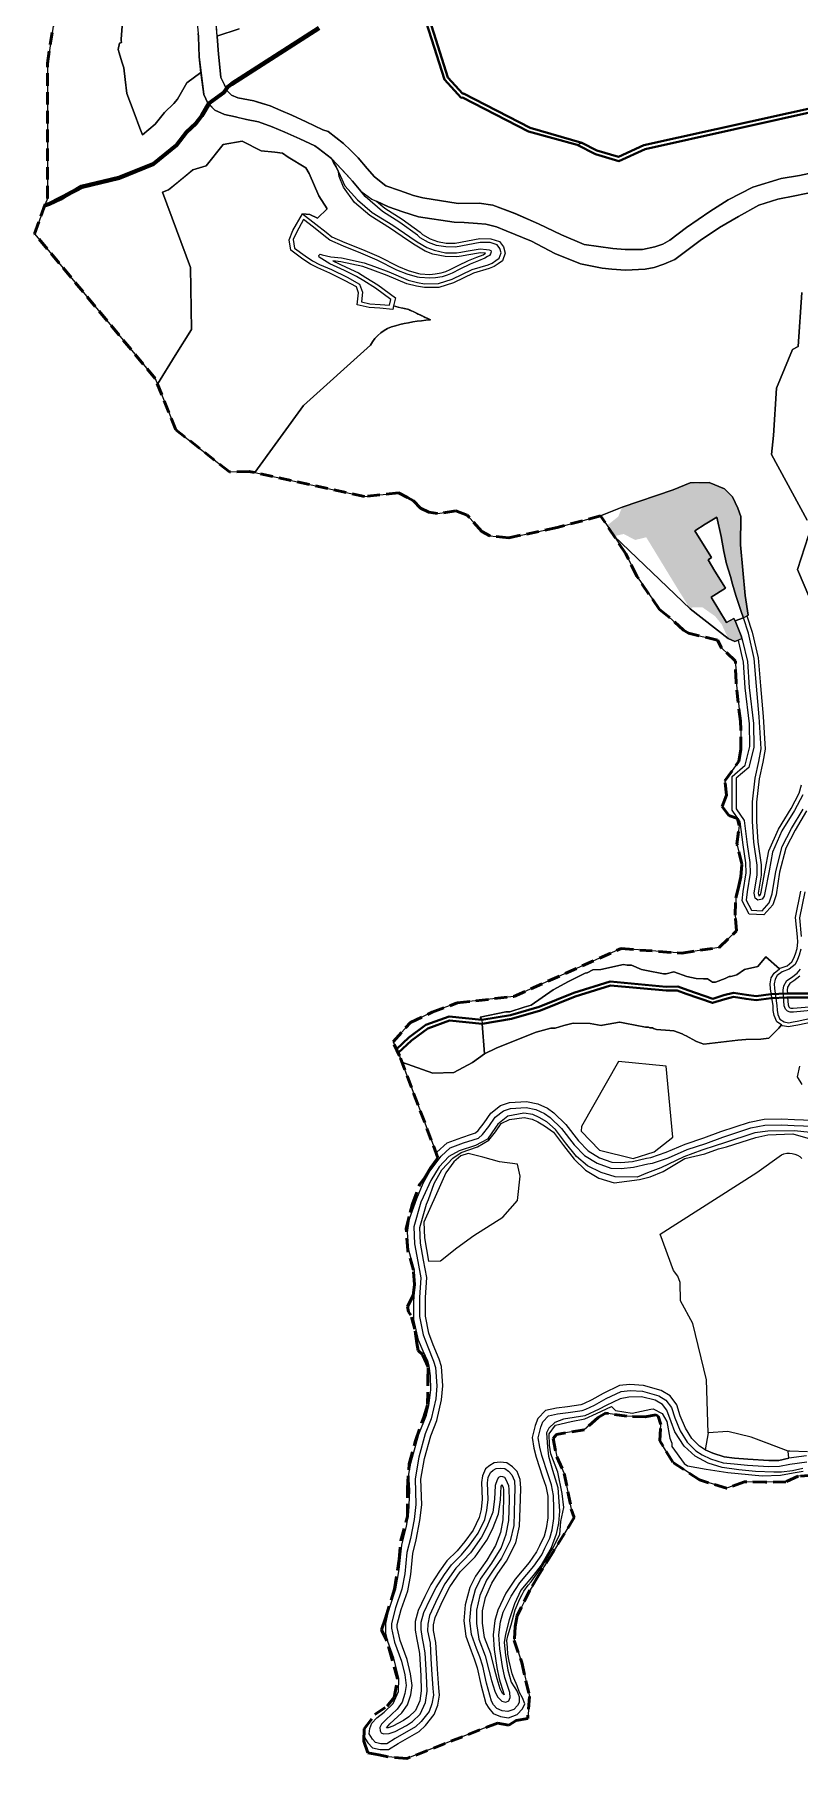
# Model space of a CAD drawing. Header units: metres. Extents: x 254550 to 279186, y 560399 to 562374.
# Drawn here: x 254904 to 255292, y 560399 to 561274 of the extents above; entities that cross this region are included whole.
import ezdxf

# ---------------------------------------------------------------- set-up
doc = ezdxf.new("R2010")
doc.units = ezdxf.units.M
doc.linetypes.add('DASHED2', pattern=[9.525, 6.35, -3.175])
for name, color, linetype, lineweight in [('E-1', 106, 'Continuous', 25), ('Institutional- 2', 150, 'Continuous', 25), ('parking', 254, 'Continuous', 25), ('Road', 253, 'Continuous', 25), ('Service-1', 183, 'Continuous', 25), ('Special zone precinct', 31, 'Continuous', 25), ('Stream', 5, 'Continuous', 40), ('Surveyed_Boundary', 7, 'DASHED2', 50), ('UV-2', 23, 'Continuous', 25)]:
    doc.layers.add(name, color=color, linetype=linetype, lineweight=lineweight)
doc.layers.add('Institutional-1 hatch', color=150, linetype='Continuous')
doc.layers.add('Recreational', color=3, linetype='Continuous')

msp = doc.modelspace()

# ---------------------------------------------------------------- hatches: boundary and pattern name
at = {"layer": 'Institutional-1 hatch'}
h = msp.add_hatch(color=256, dxfattribs=at)
h.dxf.hatch_style = 1
edge = h.paths.add_edge_path()
edge.add_line((255195.62, 561023.37), (255198.27, 561019.34))
edge.add_line((255198.27, 561019.34), (255203.15, 561020.44))
edge.add_line((255203.15, 561020.44), (255209, 561017.42))
edge.add_line((255209, 561017.42), (255214.61, 561018.78))
edge.add_line((255214.61, 561018.78), (255230.03, 560993.48))
edge.add_line((255230.03, 560993.48), (255236.82, 560982.5))
edge.add_line((255236.82, 560982.5), (255238.24, 560983.25))
edge.add_line((255238.24, 560983.25), (255243.12, 560983.25))
edge.add_line((255243.12, 560983.25), (255249.5, 560978.77))
edge.add_line((255249.5, 560978.77), (255252.88, 560974.64))
edge.add_line((255252.88, 560974.64), (255256.22, 560967.41))
edge.add_line((255256.22, 560967.41), (255259.62, 560965.91))
edge.add_line((255259.62, 560965.91), (255263.15, 560967.4))
edge.add_line((255263.15, 560967.4), (255262.71, 560968.83))
edge.add_line((255262.71, 560968.83), (255259.77, 560976.45))
edge.add_line((255259.77, 560976.45), (255259.03, 560977.5))
edge.add_line((255259.03, 560977.5), (255255.42, 560975.5))
edge.add_line((255255.42, 560975.5), (255251.49, 560981.96))
edge.add_line((255251.49, 560981.96), (255247.51, 560988.39))
edge.add_line((255247.51, 560988.39), (255254.79, 560993))
edge.add_line((255254.79, 560993), (255249.47, 561001.66))
edge.add_line((255249.47, 561001.66), (255246, 561007.27))
edge.add_line((255246, 561007.27), (255247.81, 561008.52))
edge.add_line((255247.81, 561008.52), (255243.99, 561014.52))
edge.add_line((255243.99, 561014.52), (255239.27, 561022.09))
edge.add_line((255239.27, 561022.09), (255244.56, 561025.45))
edge.add_line((255244.56, 561025.45), (255250.49, 561029.02))
edge.add_line((255250.49, 561029.02), (255252.63, 561019.1))
edge.add_line((255252.63, 561019.1), (255254.01, 561011.64))
edge.add_line((255254.01, 561011.64), (255255.34, 561005.34))
edge.add_line((255255.34, 561005.34), (255257.37, 560998.94))
edge.add_line((255257.37, 560998.94), (255258.4, 560995.01))
edge.add_line((255258.4, 560995.01), (255260.1, 560989.18))
edge.add_line((255260.1, 560989.18), (255261.6, 560984.72))
edge.add_line((255261.6, 560984.72), (255263.16, 560980.15))
edge.add_line((255263.16, 560980.15), (255263.9, 560977.9))
edge.add_line((255263.9, 560977.9), (255266.27, 560979.21))
edge.add_line((255266.27, 560979.21), (255264.87, 560989.32))
edge.add_line((255264.87, 560989.32), (255262.43, 561014.99))
edge.add_line((255262.43, 561014.99), (255262.6, 561029.37))
edge.add_line((255262.6, 561029.37), (255261.04, 561033.49))
edge.add_line((255261.04, 561033.49), (255258.45, 561039.32))
edge.add_line((255258.45, 561039.32), (255254.35, 561043.42))
edge.add_line((255254.35, 561043.42), (255246.5, 561046.61))
edge.add_line((255246.5, 561046.61), (255240, 561045.93))
edge.add_line((255240, 561045.93), (255236.84, 561046.35))
edge.add_line((255236.84, 561046.35), (255228.33, 561042.85))
edge.add_line((255228.33, 561042.85), (255202.38, 561034.12))
edge.add_line((255202.38, 561034.12), (255200.39, 561029.27))
edge.add_line((255200.39, 561029.27), (255194.71, 561024.75))
edge.add_line((255194.71, 561024.75), (255195.34, 561023.79))
h = msp.add_hatch(color=256, dxfattribs=at)
h.dxf.hatch_style = 1
edge = h.paths.add_edge_path()
edge.add_line((255195.62, 561023.37), (255198.27, 561019.34))
edge.add_line((255198.27, 561019.34), (255203.15, 561020.44))
edge.add_line((255203.15, 561020.44), (255209, 561017.42))
edge.add_line((255209, 561017.42), (255214.61, 561018.78))
edge.add_line((255214.61, 561018.78), (255230.03, 560993.48))
edge.add_line((255230.03, 560993.48), (255236.82, 560982.5))
edge.add_line((255236.82, 560982.5), (255238.24, 560983.25))
edge.add_line((255238.24, 560983.25), (255243.12, 560983.25))
edge.add_line((255243.12, 560983.25), (255249.5, 560978.77))
edge.add_line((255249.5, 560978.77), (255252.88, 560974.64))
edge.add_line((255252.88, 560974.64), (255256.22, 560967.41))
edge.add_line((255256.22, 560967.41), (255259.62, 560965.91))
edge.add_line((255259.62, 560965.91), (255263.15, 560967.4))
edge.add_line((255263.15, 560967.4), (255262.71, 560968.83))
edge.add_line((255262.71, 560968.83), (255259.77, 560976.45))
edge.add_line((255259.77, 560976.45), (255259.03, 560977.5))
edge.add_line((255259.03, 560977.5), (255255.42, 560975.5))
edge.add_line((255255.42, 560975.5), (255251.49, 560981.96))
edge.add_line((255251.49, 560981.96), (255247.51, 560988.39))
edge.add_line((255247.51, 560988.39), (255254.79, 560993))
edge.add_line((255254.79, 560993), (255249.47, 561001.66))
edge.add_line((255249.47, 561001.66), (255246, 561007.27))
edge.add_line((255246, 561007.27), (255247.81, 561008.52))
edge.add_line((255247.81, 561008.52), (255243.99, 561014.52))
edge.add_line((255243.99, 561014.52), (255239.27, 561022.09))
edge.add_line((255239.27, 561022.09), (255244.56, 561025.45))
edge.add_line((255244.56, 561025.45), (255250.49, 561029.02))
edge.add_line((255250.49, 561029.02), (255252.63, 561019.1))
edge.add_line((255252.63, 561019.1), (255254.01, 561011.64))
edge.add_line((255254.01, 561011.64), (255255.34, 561005.34))
edge.add_line((255255.34, 561005.34), (255257.37, 560998.94))
edge.add_line((255257.37, 560998.94), (255258.4, 560995.01))
edge.add_line((255258.4, 560995.01), (255260.1, 560989.18))
edge.add_line((255260.1, 560989.18), (255261.6, 560984.72))
edge.add_line((255261.6, 560984.72), (255263.16, 560980.15))
edge.add_line((255263.16, 560980.15), (255263.9, 560977.9))
edge.add_line((255263.9, 560977.9), (255266.27, 560979.21))
edge.add_line((255266.27, 560979.21), (255264.87, 560989.32))
edge.add_line((255264.87, 560989.32), (255262.43, 561014.99))
edge.add_line((255262.43, 561014.99), (255262.6, 561029.37))
edge.add_line((255262.6, 561029.37), (255261.04, 561033.49))
edge.add_line((255261.04, 561033.49), (255258.45, 561039.32))
edge.add_line((255258.45, 561039.32), (255254.35, 561043.42))
edge.add_line((255254.35, 561043.42), (255246.5, 561046.61))
edge.add_line((255246.5, 561046.61), (255240, 561045.93))
edge.add_line((255240, 561045.93), (255236.84, 561046.35))
edge.add_line((255236.84, 561046.35), (255228.33, 561042.85))
edge.add_line((255228.33, 561042.85), (255202.38, 561034.12))
edge.add_line((255202.38, 561034.12), (255200.39, 561029.27))
edge.add_line((255200.39, 561029.27), (255194.71, 561024.75))
edge.add_line((255194.71, 561024.75), (255195.34, 561023.79))

# ---------------------------------------------------------------- linework, layer by layer
at = {"layer": 'E-1', "elevation": 1470}
for points in [[(254916.18, 561296.12), (254910.58, 561259.25), (254910.58, 561204.21), (254910.58, 561190.72), (254909.52, 561187.83), (254911.35, 561188.4), (254916.89, 561191.14), (254918.58, 561192.06), (254922.62, 561194.22), (254925.25, 561195.66), (254927.83, 561197.03), (254946.94, 561201.64), (254964.08, 561208.57), (254975.75, 561218.14), (254980.89, 561224.63), (254985.59, 561229.14), (254988.59, 561232.95), (254992.16, 561239.02), (254992.04, 561239.14), (254990, 561243.44), (254988.58, 561254.61), (254981.4, 561249.3), (254976.59, 561241.15), (254974.82, 561238.9)], [(254988.58, 561254.62), (254988.58, 561254.61), (254981.4, 561249.3), (254976.59, 561241.15), (254974.82, 561238.9), (254970.13, 561234.4), (254965.35, 561228.36), (254958.82, 561223.01), (254957.53, 561226.36), (254954.74, 561234.14), (254950.92, 561244.03), (254950.07, 561251.1), (254949.39, 561257.03), (254948.33, 561260.1), (254947.05, 561264.64), (254946.61, 561266.33), (254947.18, 561269.46), (254948.19, 561269.8), (254948.02, 561270.94), (254948.02, 561271.47), (254948.5, 561278.06)]]:
    msp.add_lwpolyline(points, dxfattribs=at)
at = {"layer": 'E-1'}
for points in [[(255007.95, 561276.78), (254996.7, 561273.14), (254996.72, 561272.9), (254997.44, 561263.93), (254997.58, 561262.46), (254998.59, 561252.04), (255000.44, 561248.35), (255001.15, 561246.78), (255001.83, 561247.74), (255003.83, 561249.24), (255048.22, 561277.68)], [(255048.79, 561276.86), (255004.4, 561248.42), (255002.56, 561247.03), (255001.63, 561245.73), (255001.79, 561245.38), (255004.06, 561243.11), (255007.24, 561241.69), (255015.46, 561240.2), (255017.48, 561239.58), (255023.62, 561237.69), (255029.04, 561235.35), (255034.77, 561232.92), (255041.95, 561229.65), (255050.37, 561225.52), (255053.18, 561224.6), (255060.88, 561218.6), (255064.41, 561215.24), (255068.41, 561211.37), (255072.93, 561205.98), (255076.64, 561201.62), (255082.33, 561197.15), (255089.28, 561194.79), (255096.49, 561192.27), (255101.21, 561191.07), (255119.14, 561188.2), (255129.75, 561188.32), (255136.66, 561187.28), (255147.97, 561183.05), (255159.98, 561177.79), (255171.55, 561172.17), (255183.14, 561167.33), (255197.56, 561165.31), (255203.89, 561164.83), (255212.76, 561164.8), (255219.01, 561166.18), (255223.06, 561167.58), (255226.53, 561169.58), (255234.99, 561175.89), (255246.8, 561184.05), (255256.21, 561189.96), (255268.65, 561196.38), (255283.04, 561200.9), (255292.32, 561202.28), (255302.75, 561204.54)], [(255305.04, 561236.01), (255214.02, 561215.78), (255200.73, 561209.7), (255188.86, 561213.12), (255179.47, 561217.95), (255181.98, 561218.9), (255189.6, 561214.99), (255200.57, 561211.83), (255213.38, 561217.69), (255304.36, 561237.91)], [(255296.26, 561027.44), (255278.21, 561060.82), (255279.25, 561070.4), (255280.67, 561094.48), (255288.89, 561114.11), (255291.64, 561115.6), (255293.64, 561142.95)], [(255296.03, 560879.93), (255290.12, 560870.11), (255285.48, 560861.11), (255282.33, 560848.8), (255280.49, 560837.3), (255278.81, 560832.26), (255274.21, 560827.15), (255266.77, 560827.59), (255263.33, 560834.23), (255263.85, 560839.11), (255265.4, 560848.48), (255265.22, 560853.5), (255263.8, 560862.68), (255262.33, 560874.35), (255258.2, 560880.28), (255258.27, 560897.47), (255264.89, 560903.06), (255267.16, 560912.55), (255266.98, 560924.12), (255264.8, 560942.38), (255263.98, 560955.46), (255261.6, 560965.65), (255261.3, 560966.61), (255259.62, 560965.91), (255256.22, 560967.41), (255236.82, 560982.5), (255198.27, 561019.34), (255204.19, 561010.34), (255209.82, 560999.09), (255221.34, 560982.1), (255226.24, 560978.28), (255233.57, 560971.58), (255236.1, 560970.07), (255250.81, 560966.52), (255252.74, 560962.76), (255259.86, 560955.89), (255260.18, 560945.27), (255262.38, 560925.43), (255262.61, 560921.28), (255262.7, 560911.13), (255261.57, 560905.1), (255254.5, 560895.17), (255255.36, 560887.85), (255253.08, 560882.25), (255256.52, 560877.55), (255260.85, 560876.06), (255261.75, 560872.5), (255260.67, 560863.13), (255263.09, 560853.05), (255262.57, 560846.43), (255261.19, 560840.41), (255260.05, 560835.76), (255259.82, 560827.09), (255260.36, 560819.07), (255251.66, 560810.67), (255232.6, 560807.74), (255201.85, 560810.07), (255147.31, 560785.77), (255118.7, 560782.52), (255105.92, 560777.81), (255094.92, 560772.6), (255086.12, 560762.68), (255087.36, 560759.98), (255087.8, 560759.05), (255094.08, 560764.91), (255098.57, 560768.22), (255102.73, 560771.34), (255114.55, 560775.59), (255131.18, 560773.97), (255130.32, 560775.29), (255143.29, 560778.01), (255145.33, 560777.98), (255152.63, 560780.39), (255156.14, 560781.39), (255167.27, 560789.18), (255175.06, 560793.38), (255183.68, 560797.54), (255184.37, 560797.69), (255184.65, 560797.84), (255187.47, 560799.22), (255191.49, 560799.42), (255203.07, 560802.06), (255204.93, 560801.64), (255207.12, 560801.59), (255212.23, 560799.54), (255218.13, 560798.23), (255219.93, 560797.96), (255223.34, 560797.25), (255224.74, 560797.27), (255228.55, 560798.25), (255235.18, 560795.85), (255240, 560794.88), (255243.61, 560794.79), (255245.67, 560794.72), (255248.32, 560793.01), (255249.81, 560793.02), (255254.72, 560794.91), (255256.65, 560795.88), (255257, 560795.85), (255257.43, 560795.93), (255258.24, 560796.16), (255260.6, 560796.82), (255264.52, 560799.42), (255271.24, 560800.9), (255275.25, 560805.83), (255282.24, 560799.83), (255282.52, 560800.07), (255286.12, 560801.38), (255288.58, 560803.28), (255289.48, 560805.24), (255290.33, 560807.38), (255291.2, 560810.12), (255291.58, 560813.4), (255291.3, 560816.01), (255290.32, 560825.81), (255293.07, 560839.25)], [(255297.66, 560987.64), (255291.32, 561002.5), (255297.04, 561019.68)], [(255292.54, 560796.15), (255289.57, 560793.79), (255287.48, 560792.41), (255286.34, 560790.48), (255286.13, 560788.94), (255286.23, 560787.25), (255299.87, 560787.28)], [(255300.89, 560785.28), (255286.35, 560785.25), (255286.57, 560781.57), (255287.04, 560780.51), (255287.54, 560779.97), (255288.03, 560779.77), (255289.23, 560779.83), (255299.37, 560780.73)], [(255302.01, 560773.48), (255291.62, 560771.24), (255289.54, 560770.88), (255286.82, 560770.36), (255283.76, 560770.94), (255283.22, 560771.31), (255281.85, 560769.74), (255276.88, 560764.61), (255272.81, 560764.1), (255265.24, 560763.89), (255261.14, 560763.68), (255243.89, 560761.62), (255240.14, 560762.96), (255239.75, 560763.17), (255234.79, 560765.79), (255233.94, 560766.18), (255232.82, 560766.79), (255228.56, 560768.36), (255226.61, 560768.48), (255219.79, 560769.06), (255218.34, 560769.44), (255217.74, 560769.78), (255216.5, 560769.94), (255215.72, 560770.2), (255214.22, 560770.23), (255203.81, 560772.24), (255201.13, 560772.79), (255200.98, 560772.8), (255192.36, 560771.19), (255191.72, 560771.07), (255186.15, 560771.98), (255177.49, 560772.22), (255172.74, 560770.98), (255168.32, 560769.7), (255166.21, 560769.66), (255158.67, 560767.6), (255146.39, 560762.75), (255138.45, 560759.55), (255132.43, 560756.7), (255126.33, 560752.25), (255116.99, 560747.18), (255106.35, 560746.93), (255090.55, 560752.44), (255107.96, 560706.35), (255108.26, 560706.74), (255113.55, 560711.55), (255120.92, 560714.26), (255125.89, 560715.93), (255127.97, 560716.58), (255129.3, 560717.79), (255132.25, 560721.57), (255135.66, 560726.57), (255140.65, 560730.43), (255145.16, 560731.95), (255153.9, 560732.43), (255159.57, 560731.33), (255164.42, 560729.02), (255167.69, 560726.72), (255173.86, 560720.74), (255180.22, 560712.44), (255185.07, 560707.38), (255190.94, 560703.89), (255197.21, 560701.66), (255201.74, 560701.49), (255207.65, 560702.1), (255214.81, 560703.74), (255217, 560704.11), (255224.76, 560706.77), (255234.32, 560710.84), (255243.8, 560714.04), (255252.54, 560717.23), (255266.99, 560721.99), (255274.53, 560723.47), (255283.29, 560723.62), (255289.83, 560723.35), (255317.65, 560722.27)], [(255293.79, 560741.14), (255291.31, 560745.03), (255292.64, 560750.43)], [(255295.97, 560552.65), (255287.02, 560551.45), (255281.85, 560550.37), (255276.88, 560550.28), (255266.22, 560550.95), (255259.46, 560551.57), (255254.23, 560552.13), (255248.33, 560553.96), (255244.51, 560555.75), (255241.68, 560557.6), (255237.74, 560561.49), (255234.48, 560566.72), (255231.88, 560573.02), (255230.1, 560578.62), (255226.68, 560583.2), (255222.22, 560585.87), (255213.16, 560588.38), (255206.35, 560588.92), (255201.04, 560588.29), (255192.8, 560584.36), (255187.04, 560581.02), (255182.8, 560579.09), (255181.35, 560578.62), (255174.57, 560577.57), (255169.11, 560576.93), (255163.46, 560575.74), (255159.52, 560571.55), (255158.26, 560568.08), (255156.75, 560562.02), (255157.56, 560556.57), (255158.67, 560552.06), (255161.96, 560542.08), (255163.65, 560537.23), (255164.57, 560532.26), (255164.62, 560525.93), (255164.63, 560521.14), (255163.88, 560515.74), (255162.85, 560511.93), (255160.44, 560507.07), (255158.97, 560504.03), (255155.1, 560498.55), (255148.1, 560490.02), (255143.37, 560482.95), (255139.21, 560474.39), (255137.67, 560469.11), (255136.84, 560461.92), (255137.32, 560454.36), (255138.73, 560445.27), (255139.96, 560439.49), (255142.38, 560431.92), (255142.43, 560431.35), (255141.6, 560432.14), (255140.52, 560434.37), (255138.98, 560439.53), (255137.6, 560444.66), (255135.68, 560452.14), (255132.55, 560460.46), (255131.41, 560467.78), (255131.47, 560474.03), (255132.98, 560480.8), (255136.2, 560488.12), (255139.32, 560493.01), (255143.72, 560499.18), (255148.37, 560508.51), (255150.3, 560516.97), (255150.73, 560530.77), (255150.93, 560536.2), (255150.65, 560540.65), (255149.02, 560544.73), (255146.69, 560547.17), (255143.89, 560549.07), (255140.38, 560549.53), (255137.37, 560549.1), (255135.23, 560547.79), (255133, 560546.01), (255131.52, 560542.52), (255131.01, 560539.08), (255131.27, 560530.65), (255130.77, 560525.38), (255129.83, 560521.33), (255126.69, 560514.99), (255122.55, 560509.25), (255118.63, 560504.44), (255113.44, 560499.41), (255109.73, 560494.21), (255105.31, 560487.43), (255102.15, 560481.25), (255098.82, 560474.26), (255097.35, 560468.65), (255097.31, 560464.24), (255098.11, 560459.4), (255098.67, 560456.9), (255099.47, 560452.43), (255100.12, 560441.12), (255100.34, 560433.39), (255099.63, 560428.36), (255097.39, 560423.41), (255094.12, 560420.19), (255091.34, 560418.35), (255086.04, 560415.5), (255083.6, 560414.73), (255082.71, 560414.67), (255084.52, 560416.62), (255090.48, 560422.24), (255093.39, 560426.39), (255095.05, 560431.32), (255095.82, 560436.13), (255094.97, 560442.06), (255093.22, 560449.35), (255089.69, 560458.92), (255088.23, 560465.49), (255088.23, 560467.15), (255090.13, 560474.64), (255093.51, 560484.21), (255095.1, 560492.44), (255096.06, 560503.13), (255097.86, 560510.05), (255099.68, 560519.82), (255100.71, 560527.83), (255100.26, 560540.81), (255102.07, 560551.28), (255105.27, 560562.85), (255108.3, 560570.56), (255110.71, 560581.13), (255111.27, 560588.16), (255110.61, 560598.02), (255109.46, 560601.67), (255106.48, 560609.06), (255104.22, 560614.88), (255102.55, 560623.62), (255102.55, 560632.97), (255103.25, 560643.19), (255101.54, 560651.91), (255099.98, 560660.65), (255099.67, 560668.56), (255103.04, 560680.31), (255104.15, 560682.69), (255106.93, 560690.92), (255110.8, 560697.77), (255116.43, 560703.75), (255120.63, 560706.65), (255129, 560709.5), (255134.67, 560712.8), (255138.05, 560717.01), (255140.97, 560721.3), (255145.18, 560723.31), (255152.68, 560724.35), (255156.72, 560723.54), (255159.59, 560722.23), (255162.96, 560720.15), (255167.46, 560716.84), (255172.54, 560710.09), (255178.02, 560703.21), (255183.77, 560697.71), (255190.56, 560693.59), (255198.32, 560691.28), (255211.15, 560692.84), (255216.53, 560694.3), (255223.12, 560696.91), (255234.17, 560703.49), (255244.31, 560705.91), (255251.27, 560708.38), (255255.32, 560709.51), (255270.22, 560714.24), (255276.37, 560715.56), (255289.03, 560716.04), (255296.68, 560713.91)], [(255299.17, 560542.9), (255291.64, 560542.36), (255285.38, 560539.51), (255275.11, 560539.25), (255264.42, 560539.51), (255255.31, 560536.19), (255241.62, 560540.42), (255228.05, 560549.4), (255221.56, 560560.22), (255222.01, 560568.52), (255220.66, 560572.84), (255219.4, 560573.52), (255214.03, 560572.39), (255204.83, 560572.75), (255193.98, 560574.33), (255190.23, 560572.16), (255183.06, 560565.8), (255173.6, 560564.41), (255169.05, 560563.51), (255167.33, 560561.47), (255169.27, 560552.11), (255173.02, 560543.68), (255176.54, 560525.69), (255178.02, 560521.36), (255167.2, 560503.6), (255162.65, 560496.34), (255161.21, 560494.05), (255160.67, 560493.19), (255159.91, 560491.97), (255159.8, 560491.8), (255158.8, 560490.05), (255157.93, 560488.53), (255156.99, 560486.91), (255156.99, 560486.9), (255155.7, 560484.65), (255155.58, 560484.45), (255154.94, 560483.19), (255154.24, 560481.82), (255153.8, 560480.95), (255153.66, 560480.67), (255153.66, 560480.67), (255153.66, 560480.67), (255153.66, 560480.67), (255153.66, 560480.67), (255150.87, 560475.21), (255150.87, 560475.21), (255150.87, 560475.21), (255150.87, 560475.2), (255149.09, 560471.69), (255148.63, 560469.21), (255148.63, 560469.21), (255148.63, 560469.21), (255148.05, 560466.1), (255147.79, 560461.95), (255147.6, 560458.93), (255151.44, 560447.73), (255155.32, 560430.54), (255154.41, 560419.47), (255152.89, 560419.17), (255152.33, 560419.06), (255152.33, 560419.06), (255151.77, 560418.95), (255151.09, 560418.82), (255151.05, 560418.81), (255151.09, 560418.82), (255151.05, 560418.81), (255150.26, 560418.66), (255148.6, 560418.34), (255148.6, 560418.34), (255148.56, 560418.31), (255148.49, 560418.27), (255148.23, 560418.11), (255148.23, 560418.11), (255147.86, 560417.89), (255147.86, 560417.89), (255147.82, 560417.86), (255147.82, 560417.86), (255147.77, 560417.83), (255147.76, 560417.83), (255147.72, 560417.81), (255146.94, 560417.33), (255146.84, 560417.28), (255146.84, 560417.28), (255146.63, 560417.14), (255145.81, 560416.65), (255145.72, 560416.6), (255145.67, 560416.57), (255145.68, 560416.57), (255145.68, 560416.57), (255145.67, 560416.57), (255144.86, 560416.08), (255144.86, 560416.08), (255144.86, 560416.08), (255144.42, 560416.15), (255144.4, 560416.15), (255144.33, 560416.17), (255144.31, 560416.17), (255144.29, 560416.17), (255144.26, 560416.18), (255143.86, 560416.25), (255141.05, 560416.74), (255139.07, 560417.08), (255135.39, 560415.63), (255132.34, 560414.44), (255093.15, 560399.09), (255083.56, 560399.99), (255073.32, 560402.03), (255071.25, 560407.84), (255071.3, 560410.21), (255073.19, 560407.03), (255075.71, 560404.54), (255079.55, 560403.59), (255083.77, 560403.61), (255088.61, 560406.65), (255099.33, 560412.72), (255102.56, 560415.79), (255106.97, 560421.39), (255108.75, 560426.11), (255109.6, 560431.18), (255109.3, 560434.88), (255108.59, 560444.5), (255108.3, 560449.96), (255107.83, 560457.98), (255106.63, 560464.1), (255106.65, 560466.95), (255107.46, 560470.68), (255111.39, 560479.2), (255114.98, 560486.21), (255120.2, 560493.82), (255127.72, 560501.51), (255133.61, 560509.83), (255136.48, 560515.41), (255139.6, 560523.32), (255140.62, 560530.42), (255140.9, 560537.04), (255141.3, 560538.13), (255141.95, 560536.61), (255142.06, 560535.6), (255142.18, 560530.4), (255141.82, 560520.21), (255140.57, 560513.72), (255138.16, 560507.12), (255133.65, 560499.8), (255127.86, 560491.64), (255125.08, 560485.82), (255122.76, 560477.06), (255122.08, 560469.02), (255123.03, 560461.25), (255125.7, 560453.79), (255127.29, 560449.72), (255128.83, 560445.11), (255130.67, 560436.64), (255133.18, 560427.03), (255134.67, 560424.62), (255136.9, 560421.91), (255140.61, 560420.38), (255144.66, 560419.81), (255149.04, 560421.44), (255151.8, 560424.24), (255153.03, 560426.86), (255151.74, 560429.8), (255150.23, 560432.64), (255149.01, 560436.01), (255147.43, 560439.8), (255146.6, 560442.06), (255146.6, 560442.06), (255145.05, 560448.46), (255144.31, 560452.1), (255144.15, 560455.39), (255143.89, 560458.93), (255144.28, 560461.33), (255145.98, 560466.9), (255148.03, 560474.48), (255150.4, 560480.17), (255151.6, 560482.4), (255152.42, 560483.98), (255154.69, 560487.11), (255156.13, 560488.69), (255157.45, 560490.46), (255158.76, 560492.22), (255161.97, 560496.89), (255167.12, 560505.79), (255170.8, 560512.82), (255171.27, 560519.39), (255172.72, 560526.42), (255172, 560533.59), (255169.66, 560544.39), (255166.24, 560553.68), (255165.43, 560558.07), (255165.29, 560563.76), (255168.54, 560568.29), (255176.54, 560570.15), (255183.39, 560571.37), (255189.32, 560574.23), (255196.95, 560577.67), (255198.99, 560575.74), (255207.48, 560574.35), (255216.85, 560576.39), (255218.04, 560576.52), (255222.64, 560574.22), (255225.12, 560570.06), (255226.66, 560561.72), (255227.52, 560559.11), (255227.67, 560557.41), (255233.82, 560548.73), (255235.51, 560547.63), (255244.98, 560545.96), (255256.05, 560544.23), (255261.34, 560543.79), (255273.49, 560542.52), (255282.7, 560542.9), (255289.19, 560544.06), (255294.2, 560544.95)]]:
    msp.add_lwpolyline(points, dxfattribs=at)
for points in [[(254984.37, 561205.17), (254991.21, 561207.34), (254999.88, 561218.15), (255009.41, 561219.84), (255019.05, 561214.85), (255026.07, 561214.26), (255030, 561213.67), (255032.78, 561211.62), (255041.81, 561206.21), (255043.41, 561203.37), (255048.37, 561191.96), (255052.63, 561185.37), (255047.79, 561180.68), (255043.86, 561182.58), (255040.1, 561182.97), (255046.93, 561177.73), (255052.12, 561173.54), (255054.99, 561171.23), (255061.64, 561168.39), (255070.51, 561164.8), (255078.8, 561161.21), (255088.79, 561156.19), (255093.83, 561154.15), (255099, 561152.71), (255099.86, 561152.51), (255104.7, 561152.19), (255107.44, 561152.47), (255110.53, 561152.91), (255112.85, 561153.62), (255115.14, 561154.66), (255119.08, 561156.63), (255124.34, 561159.16), (255128.66, 561160.98), (255131.75, 561162.18), (255133.04, 561162.92), (255130.41, 561163.12), (255123.5, 561161.95), (255120.82, 561161.47), (255118.41, 561161.07), (255112.46, 561161.21), (255106.33, 561162.51), (255102.39, 561164.04), (255097.23, 561167.05), (255093.46, 561169.61), (255084.82, 561175.41), (255074.31, 561181.99), (255066.47, 561188.58), (255060.91, 561196.45), (255058.74, 561201.8), (255058.31, 561204.19), (255057.14, 561206.78), (255055.92, 561208.96), (255054.9, 561210.92), (255048.15, 561216.06), (255046.29, 561217.36), (255038.8, 561220.94), (255031.07, 561224.31), (255024.76, 561227.08), (255017.73, 561229.51), (255011.7, 561230.79), (255007.98, 561231.64), (255006.18, 561232.05), (255000.55, 561233.37), (254995.66, 561235.59), (254992.9, 561238.3), (254989.41, 561232.39), (254986.34, 561228.47), (254981.63, 561223.95), (254976.47, 561217.44), (254964.6, 561207.7), (254947.25, 561200.69), (254928.19, 561196.09), (254925.72, 561194.78), (254923.09, 561193.35), (254919.05, 561191.18), (254917.35, 561190.25), (254911.72, 561187.47), (254909.09, 561186.65), (254904.05, 561172.82), (254905.99, 561170.49), (254905.99, 561170.49), (254965.35, 561099.38), (254966.54, 561096.43), (254975.54, 561111.1), (254983.79, 561124.18), (254983.26, 561155.63), (254969.12, 561193.89), (254972.08, 561195.09)], [(255181.64, 560717.34), (255190.86, 560707.72), (255208.02, 560703.49), (255218.61, 560706.97), (255228.11, 560714.37), (255224.76, 560750.44), (255200.6, 560752.82), (255181.79, 560719.72)]]:
    msp.add_lwpolyline(points, close=True, dxfattribs=at)
msp.add_lwpolyline([(255299.77, 561194.06), (255289.96, 561192.01), (255281.44, 561190.33), (255271.78, 561187.22), (255261.37, 561181.5), (255251.74, 561175.93), (255242.01, 561169.39), (255229.18, 561159.81), (255223.56, 561157.33), (255218.56, 561155.74), (255214.06, 561154.8), (255204.12, 561154.34), (255197.09, 561154.85), (255192.19, 561155.37), (255181.29, 561157.51), (255168.19, 561162.75), (255156.31, 561169.08), (255143.55, 561174.23), (255138.61, 561176.38), (255133.19, 561177.62), (255129, 561178.04), (255122.11, 561178.5), (255117.16, 561178.75), (255099.07, 561181.45), (255091, 561183.94), (255083.78, 561186.48), (255077.64, 561189.26), (255081.91, 561185.7), (255090.71, 561180.24), (255099.8, 561173.61), (255101.03, 561172.4), (255104.91, 561170.14), (255108.56, 561168.86), (255113, 561168.1), (255117.57, 561168), (255130.2, 561170.32), (255135.72, 561170.27), (255140.11, 561168.92), (255142.15, 561166.22), (255143.05, 561163.03), (255141.6, 561159.11), (255139.44, 561157.6), (255137.36, 561156.1), (255134.95, 561155.09), (255126.96, 561152.85), (255116.82, 561147.85), (255109.39, 561145.6), (255101.97, 561145.45), (255098, 561146.12), (255093.12, 561147.41), (255083.17, 561151.61), (255075.89, 561154.3), (255070.78, 561156.18), (255059.52, 561158.57), (255055.51, 561159.02), (255062.34, 561155.92), (255068.51, 561152.94), (255072.34, 561150.67), (255078.37, 561146.92), (255087.27, 561140.28), (255086.32, 561136.22), (255088.66, 561135.52), (255092.59, 561134.77, -0.016843), (255094.07, 561134.33, -0.016843), (255095.26, 561133.76, -0.016843), (255097.99, 561132.47, 0.004756), (255105.02, 561129.14, 0.044977), (255087.28, 561126.13, 0.223299), (255074.58, 561116.2), (255040.58, 561085.64), (255015.89, 561051.59), (255071.6, 561039.46), (255088.92, 561041.28), (255093.47, 561038.98), (255096.45, 561037.34), (255099.96, 561033.56), (255104.17, 561031.45), (255108.65, 561030.78), (255117.92, 561032.12), (255123.74, 561030.03), (255131.21, 561021.69), (255135.15, 561019.44), (255144.78, 561018.53), (255169.36, 561023.69), (255191.46, 561029.68), (255202.38, 561034.12), (255228.33, 561042.85), (255236.84, 561046.35), (255246.5, 561046.61), (255254.35, 561043.41), (255258.45, 561039.32), (255261.04, 561033.49), (255262.6, 561029.37), (255262.43, 561014.99), (255264.87, 560989.32), (255266.27, 560979.21), (255265.69, 560978.88), (255268.4, 560970.65), (255271.39, 560957.65), (255272.56, 560943.39), (255274, 560927.78), (255274.9, 560911.28), (255273.77, 560904.63), (255271.91, 560896.16), (255270.59, 560884.38), (255270.51, 560874.62), (255271.19, 560864.21), (255272.86, 560852.54), (255272.87, 560847.32), (255271.48, 560838.18), (255271.69, 560836.85), (255272.18, 560836.97), (255272.6, 560837.55), (255272.91, 560838.77), (255275.02, 560849.9), (255276.77, 560859.62), (255281.74, 560870.74), (255288.13, 560881.19), (255292.23, 560888.93), (255293.47, 560893.09)], format="xyb", dxfattribs=at)
at = {"layer": 'Institutional- 2'}
msp.add_lwpolyline([(255194.71, 561024.75), (255198.27, 561019.34), (255236.82, 560982.5), (255256.22, 560967.41), (255259.62, 560965.91), (255263.15, 560967.4), (255262.71, 560968.83), (255259.77, 560976.45), (255259.03, 560977.5), (255255.42, 560975.5), (255251.49, 560981.96), (255247.51, 560988.39), (255254.79, 560993), (255249.47, 561001.66), (255246, 561007.27), (255247.81, 561008.52), (255243.99, 561014.52), (255239.27, 561022.09), (255244.56, 561025.45), (255250.49, 561029.02), (255252.63, 561019.1), (255254.01, 561011.64), (255255.34, 561005.34), (255257.37, 560998.94), (255258.4, 560995.01), (255260.1, 560989.18), (255261.6, 560984.72), (255263.16, 560980.15), (255263.9, 560977.9), (255266.27, 560979.21), (255264.87, 560989.32), (255262.43, 561014.99), (255262.6, 561029.37), (255261.04, 561033.49), (255258.45, 561039.32), (255254.35, 561043.41), (255246.5, 561046.61), (255236.84, 561046.35), (255228.33, 561042.85), (255202.38, 561034.12), (255191.46, 561029.68)], close=True, dxfattribs=at)
at = {"layer": 'parking'}
for points in [[(255255.34, 561005.34), (255254.01, 561011.64), (255252.63, 561019.1), (255250.49, 561029.02), (255244.56, 561025.45), (255239.27, 561022.09), (255243.99, 561014.52), (255247.81, 561008.52), (255246, 561007.27), (255249.47, 561001.66), (255254.79, 560993), (255247.51, 560988.39), (255251.49, 560981.96), (255255.42, 560975.5), (255259.03, 560977.5), (255259.77, 560976.45), (255263.93, 560977.82), (255263.16, 560980.15), (255261.6, 560984.72), (255260.1, 560989.18), (255258.4, 560995.01), (255257.37, 560998.94)], [(255267.92, 560562.09), (255255.99, 560565.03), (255245.99, 560564.27), (255244.51, 560555.75), (255248.33, 560553.96), (255254.23, 560552.13), (255259.46, 560551.57), (255266.22, 560550.95), (255276.88, 560550.28), (255281.85, 560550.37), (255287.02, 560551.45), (255286.71, 560555.11)]]:
    msp.add_lwpolyline(points, close=True, dxfattribs=at)
at = {"layer": 'Recreational'}
msp.add_lwpolyline([(254995.87, 561283.27), (254996.7, 561273.14), (255007.95, 561276.78)], dxfattribs=at)
at = {"layer": 'Recreational', "elevation": 1470}
msp.add_lwpolyline([(254948.5, 561278.06), (254948.02, 561271.47), (254948.02, 561270.94), (254948.19, 561269.8), (254947.18, 561269.46), (254946.61, 561266.33), (254947.05, 561264.64), (254948.33, 561260.1), (254949.39, 561257.03), (254950.07, 561251.1), (254950.92, 561244.03), (254954.74, 561234.14), (254957.53, 561226.36), (254958.82, 561223.01), (254965.35, 561228.36), (254970.13, 561234.4), (254974.82, 561238.9), (254976.59, 561241.15), (254981.4, 561249.3), (254988.58, 561254.61), (254987.57, 561262.61), (254987.32, 561272.78), (254987.15, 561274.38)], dxfattribs=at)
at = {"layer": 'Recreational'}
msp.add_lwpolyline([(255277.74, 560789.59), (255277.57, 560792.22), (255278.08, 560795.2), (255279.57, 560797.67), (255282.24, 560799.83), (255275.25, 560805.83), (255271.24, 560800.9), (255264.52, 560799.42), (255260.6, 560796.82), (255258.24, 560796.16), (255257.43, 560795.93), (255257, 560795.85), (255256.65, 560795.88), (255254.72, 560794.91), (255249.81, 560793.02), (255248.32, 560793.01), (255245.67, 560794.72), (255243.61, 560794.79), (255240, 560794.88), (255235.18, 560795.85), (255228.55, 560798.25), (255224.74, 560797.27), (255223.34, 560797.25), (255219.93, 560797.96), (255218.13, 560798.23), (255212.23, 560799.54), (255207.12, 560801.59), (255204.93, 560801.64), (255203.07, 560802.06), (255191.49, 560799.42), (255187.47, 560799.22), (255184.65, 560797.84), (255184.37, 560797.69), (255183.68, 560797.54), (255175.06, 560793.38), (255167.27, 560789.18), (255156.14, 560781.39), (255152.63, 560780.39), (255145.33, 560777.98), (255143.29, 560778.01), (255130.32, 560775.29), (255131.18, 560773.97), (255131.24, 560771.95), (255132.43, 560756.7), (255138.45, 560759.55), (255146.39, 560762.75), (255158.67, 560767.6), (255166.21, 560769.66), (255168.32, 560769.7), (255172.74, 560770.98), (255177.49, 560772.22), (255186.15, 560771.98), (255191.72, 560771.07), (255192.36, 560771.19), (255200.98, 560772.8), (255201.13, 560772.79), (255203.81, 560772.24), (255214.22, 560770.23), (255215.72, 560770.2), (255216.5, 560769.94), (255217.74, 560769.78), (255218.34, 560769.44), (255219.79, 560769.06), (255226.61, 560768.48), (255228.56, 560768.36), (255232.82, 560766.79), (255233.94, 560766.18), (255234.79, 560765.79), (255239.75, 560763.17), (255240.14, 560762.96), (255243.89, 560761.62), (255261.14, 560763.68), (255265.24, 560763.89), (255272.81, 560764.1), (255276.88, 560764.61), (255281.85, 560769.74), (255283.22, 560771.31), (255280.86, 560772.93), (255279.55, 560776.05), (255278.99, 560778.67), (255278.97, 560781)], close=True, dxfattribs=at)
at = {"layer": 'Road'}
for points in [[(254986.42, 561281.42), (254987.32, 561272.78), (254987.57, 561262.61), (254990, 561243.44), (254992.04, 561239.14), (254995.66, 561235.59), (255000.55, 561233.37), (255006.18, 561232.05), (255011.7, 561230.79), (255017.73, 561229.51), (255024.76, 561227.08), (255031.07, 561224.31), (255038.8, 561220.94), (255046.29, 561217.36), (255048.15, 561216.06), (255054.9, 561210.92), (255057.59, 561208.06), (255064.04, 561201.12), (255065.47, 561199.49), (255069.65, 561194.41), (255075.31, 561190.3), (255083.78, 561186.48), (255091, 561183.94), (255099.07, 561181.45), (255117.16, 561178.75), (255122.11, 561178.5), (255129, 561178.04), (255133.19, 561177.62), (255138.61, 561176.38), (255143.55, 561174.23), (255156.31, 561169.08), (255168.19, 561162.75), (255181.29, 561157.51), (255192.19, 561155.37), (255197.09, 561154.85), (255204.12, 561154.34), (255214.06, 561154.8), (255218.56, 561155.74), (255223.56, 561157.33), (255229.18, 561159.81), (255242.01, 561169.39), (255251.74, 561175.93), (255261.37, 561181.5), (255271.78, 561187.22), (255281.44, 561190.33), (255289.96, 561192.01), (255299.77, 561194.06)], [(255302.75, 561204.54), (255292.32, 561202.28), (255283.04, 561200.9), (255268.65, 561196.38), (255256.21, 561189.96), (255246.8, 561184.05), (255234.99, 561175.89), (255226.53, 561169.58), (255223.06, 561167.58), (255219.01, 561166.18), (255212.76, 561164.8), (255203.89, 561164.83), (255197.56, 561165.31), (255183.14, 561167.33), (255171.55, 561172.17), (255159.98, 561177.79), (255148, 561183.04), (255136.66, 561187.28), (255129.75, 561188.32), (255119.14, 561188.2), (255101.21, 561191.07), (255096.49, 561192.27), (255089.28, 561194.79), (255082.33, 561197.15), (255076.64, 561201.62), (255072.93, 561205.98), (255068.41, 561211.37), (255064.41, 561215.24), (255060.88, 561218.6), (255053.18, 561224.6), (255050.37, 561225.52), (255041.95, 561229.65), (255034.77, 561232.92), (255029.04, 561235.35), (255023.62, 561237.69), (255015.46, 561240.2), (255007.24, 561241.69), (255004.06, 561243.11), (255001.79, 561245.38), (255000.44, 561248.35), (254998.59, 561252.04), (254997.44, 561263.93), (254996.72, 561272.9), (254995.87, 561283.27)], [(255294.09, 560888.16), (255289.87, 560880.2), (255283.51, 560869.81), (255278.69, 560859.03), (255276.99, 560849.54), (255274.87, 560838.33), (255274.44, 560836.69), (255273.37, 560835.2), (255271.24, 560834.68), (255269.84, 560835.67), (255269.46, 560838.18), (255270.87, 560847.47), (255270.86, 560852.39), (255269.2, 560864), (255268.51, 560874.56), (255268.59, 560884.5), (255269.93, 560896.48), (255271.8, 560905.01), (255272.9, 560911.4), (255272, 560927.64), (255270.57, 560943.22), (255269.41, 560957.34), (255266.48, 560970.12), (255263.93, 560977.82), (255259.77, 560976.45), (255262.71, 560968.83), (255263.53, 560966.18), (255265.97, 560955.75), (255266.79, 560942.56), (255268.98, 560924.26), (255269.16, 560912.33), (255266.68, 560901.95), (255260.27, 560896.54), (255260.21, 560880.91), (255264.25, 560875.09), (255265.78, 560862.95), (255267.22, 560853.69), (255267.4, 560848.35), (255265.83, 560838.84), (255265.38, 560834.61), (255268.02, 560829.52), (255273.37, 560829.21), (255277.05, 560833.29), (255278.54, 560837.78), (255280.37, 560849.21), (255283.6, 560861.83), (255288.37, 560871.09), (255294.27, 560880.89)], [(255295.03, 560838.82), (255292.34, 560825.71), (255293.29, 560816.21)], [(255293.16, 560809.7), (255292.22, 560806.7), (255291.32, 560804.46), (255290.19, 560802), (255287.1, 560799.61), (255283.52, 560798.3), (255281.1, 560796.34), (255279.99, 560794.49), (255279.58, 560792.12), (255279.73, 560789.79), (255280.97, 560781.15), (255280.99, 560778.88), (255281.47, 560776.65), (255282.47, 560774.25), (255284.54, 560772.82), (255286.82, 560772.39), (255289.18, 560772.85), (255291.23, 560773.21), (255301.42, 560775.4)], [(255299.82, 560778.76), (255289.36, 560777.83), (255287.68, 560777.75), (255286.37, 560778.29), (255285.35, 560779.4), (255284.6, 560781.08), (255284.13, 560789.01), (255284.41, 560791.15), (255285.99, 560793.83), (255288.4, 560795.41), (255291.16, 560797.6), (255292.9, 560799.56)], [(255294.13, 560546.25), (255288.91, 560545.05), (255283.21, 560544.43), (255279.37, 560544.41), (255270.09, 560544.75), (255261.59, 560545.51), (255253.1, 560546.8), (255246.09, 560549.03), (255239.38, 560552.53), (255233.86, 560557.61), (255229.11, 560564.8), (255227.19, 560569.89), (255225.03, 560575.87), (255222.93, 560578.75), (255219.17, 560581), (255212.14, 560582.6), (255205.71, 560582.5), (255201.3, 560581.6), (255194.23, 560578.27), (255190.72, 560576.34), (255183.41, 560572.92), (255172.68, 560571.28), (255168.15, 560569.6), (255165.14, 560566.8), (255164.02, 560564.4), (255164.4, 560557.14), (255165.03, 560552.49), (255167, 560545.45), (255169.65, 560536.59), (255170.5, 560524.64), (255169.99, 560518.44), (255168.86, 560512.98), (255166.33, 560505.93), (255161.19, 560497.23), (255157.22, 560491.98), (255151, 560484.47), (255147.7, 560477.53), (255145.1, 560469.47), (255143.21, 560462.24), (255142.56, 560457.9), (255143.19, 560451.47), (255144.41, 560443.84), (255146.1, 560437.87), (255149.05, 560433.05), (255150.14, 560430.38), (255150.05, 560427.57), (255149.3, 560425.97), (255147.38, 560424.02), (255144.33, 560422.89), (255141.4, 560423.3), (255138.74, 560424.4), (255137.12, 560426.38), (255135.97, 560428.22), (255133.59, 560437.33), (255131.72, 560445.91), (255130.11, 560450.74), (255128.51, 560454.84), (255125.96, 560461.95), (255125.1, 560469.07), (255125.73, 560476.55), (255127.91, 560484.78), (255130.46, 560490.11), (255136.15, 560498.15), (255140.88, 560505.81), (255143.47, 560512.92), (255144.81, 560519.87), (255145.18, 560530.38), (255145.05, 560535.8), (255144.88, 560537.38), (255143.54, 560540.52), (255142.81, 560541.66), (255141.79, 560542.03), (255140.67, 560542.15), (255139.66, 560541.63), (255138.96, 560540.46), (255137.92, 560537.63), (255137.63, 560530.7), (255136.68, 560524.09), (255133.75, 560516.65), (255131.04, 560511.39), (255125.41, 560503.43), (255117.88, 560495.73), (255112.4, 560487.75), (255108.69, 560480.51), (255104.6, 560471.63), (255103.65, 560467.28), (255103.63, 560463.82), (255104.85, 560457.61), (255105.3, 560449.79), (255105.59, 560444.31), (255106.31, 560434.65), (255106.58, 560431.31), (255105.84, 560426.9), (255104.33, 560422.89), (255100.33, 560417.81), (255097.53, 560415.15), (255087.07, 560409.23), (255082.9, 560406.61), (255079.91, 560406.59), (255077.23, 560407.25), (255075.57, 560408.89), (255073.96, 560411.61), (255074.24, 560414.27), (255075.34, 560417.08), (255077.76, 560419.73), (255081.54, 560422.56), (255086.1, 560427), (255088.81, 560433.08), (255089.09, 560439.65), (255086.47, 560450.05), (255083.44, 560458.49), (255082.4, 560462.73), (255082.34, 560467.57), (255083.78, 560473.88), (255087.45, 560485.27), (255089.26, 560495), (255090.49, 560507.36), (255092.98, 560517.03), (255094.11, 560523.99), (255094.51, 560535.21), (255094.09, 560543.44), (255095.06, 560548.99), (255099.19, 560563.71), (255103.08, 560573.39), (255104.18, 560578.03), (255105.17, 560586.24), (255105.05, 560593.19), (255104.37, 560598.16), (255103.72, 560600.7), (255101.33, 560605.76), (255099, 560611.37), (255096.55, 560621.89), (255096.56, 560631.14), (255097.28, 560640.36), (255096.91, 560646.31), (255094.02, 560656.99), (255093.41, 560666.07), (255094.36, 560672.93), (255098.14, 560683.34), (255101.37, 560691.07), (255104.74, 560697.15), (255110.48, 560704.7), (255115.13, 560708.93), (255121.92, 560711.43), (255126.81, 560713.08), (255129.5, 560713.92), (255131.51, 560715.75), (255134.68, 560719.8), (255137.87, 560724.49), (255142.08, 560727.75), (255145.73, 560728.97), (255153.7, 560729.41), (255158.63, 560728.46), (255162.9, 560726.42), (255165.77, 560724.4), (255171.62, 560718.74), (255177.93, 560710.49), (255183.19, 560705.01), (255189.66, 560701.16), (255196.64, 560698.68), (255201.84, 560698.48), (255208.14, 560699.14), (255215.39, 560700.8), (255217.73, 560701.19), (255225.84, 560703.97), (255235.39, 560708.04), (255244.79, 560711.21), (255253.52, 560714.39), (255267.75, 560719.08), (255274.85, 560720.48), (255283.25, 560720.62), (255289.71, 560720.35), (255303.87, 560719.8)], [(255297.81, 560716.82), (255289.88, 560717.57), (255276.28, 560717.49), (255269.73, 560716.56), (255253.81, 560711.3), (255250.14, 560710.23), (255242.86, 560707.7), (255233.68, 560704.38), (255221.93, 560698.77), (255215.23, 560696.31), (255209.93, 560694.04), (255198.79, 560694.27), (255191.66, 560696.39), (255184.86, 560699.79), (255179.16, 560704.49), (255173.59, 560711.46), (255168.52, 560718.25), (255164.19, 560722.14), (255160.21, 560724.28), (255157, 560725.89), (255152.49, 560726.54), (255144.33, 560725.01), (255139.32, 560721.06), (255136.25, 560716.5), (255133.97, 560713.42), (255127.93, 560710.16), (255119.56, 560707.39), (255114.47, 560704.51), (255109.4, 560699.25), (255105.24, 560692.32), (255101.43, 560683.95), (255100.22, 560681.36), (255096.65, 560668.92), (255096.99, 560660.33), (255098.6, 560651.36), (255100.23, 560643), (255099.55, 560633.07), (255099.55, 560623.33), (255101.33, 560614.05), (255103.69, 560607.96), (255106.63, 560600.65), (255107.64, 560597.46), (255108.26, 560588.18), (255107.74, 560581.58), (255105.43, 560571.45), (255102.42, 560563.8), (255099.14, 560551.94), (255097.25, 560541.02), (255097.71, 560527.97), (255096.72, 560520.29), (255094.93, 560510.7), (255093.09, 560503.64), (255092.13, 560492.86), (255090.6, 560484.99), (255087.26, 560475.51), (255085.23, 560467.52), (255085.23, 560465.15), (255086.81, 560458.07), (255090.35, 560448.48), (255092.02, 560441.5), (255092.79, 560436.15), (255092.13, 560432.04), (255090.68, 560427.76), (255088.2, 560424.21), (255082.39, 560418.74), (255080.26, 560416.45), (255079.3, 560414.81), (255079.49, 560413.16), (255080, 560412.16), (255081.25, 560411.57), (255084.16, 560411.76), (255087.21, 560412.72), (255092.88, 560415.77), (255096.02, 560417.85), (255099.89, 560421.67), (255102.54, 560427.51), (255103.35, 560433.23), (255103.12, 560441.25), (255102.45, 560452.78), (255101.61, 560457.49), (255101.06, 560459.97), (255100.32, 560464.48), (255100.35, 560468.25), (255101.65, 560473.23), (255104.84, 560479.92), (255107.91, 560485.92), (255112.21, 560492.52), (255115.73, 560497.44), (255120.84, 560502.41), (255124.93, 560507.43), (255129.27, 560513.44), (255132.67, 560520.31), (255133.73, 560524.89), (255134.28, 560530.55), (255134.02, 560538.91), (255134.43, 560541.7), (255135.47, 560544.14), (255136.96, 560545.33), (255138.41, 560546.22), (255140.39, 560546.5), (255142.79, 560546.19), (255144.74, 560544.87), (255146.45, 560543.08), (255147.68, 560539.99), (255147.92, 560536.16), (255147.73, 560530.88), (255147.31, 560517.35), (255145.52, 560509.52), (255141.14, 560500.73), (255136.84, 560494.69), (255133.55, 560489.54), (255130.12, 560481.74), (255128.47, 560474.38), (255128.41, 560467.56), (255129.63, 560459.7), (255132.82, 560451.24), (255134.7, 560443.9), (255136.09, 560438.71), (255137.71, 560433.27), (255139.14, 560430.35), (255141.33, 560428.24), (255143.27, 560427.71), (255144.83, 560428.34), (255145.55, 560430.02), (255145.34, 560432.52), (255142.86, 560440.26), (255141.68, 560445.82), (255140.3, 560454.68), (255139.85, 560461.84), (255140.62, 560468.52), (255142.01, 560473.3), (255145.98, 560481.45), (255150.51, 560488.23), (255157.49, 560496.73), (255161.56, 560502.5), (255163.13, 560505.75), (255165.67, 560510.86), (255166.83, 560515.14), (255167.63, 560520.93), (255167.62, 560525.95), (255167.57, 560532.55), (255166.56, 560538), (255164.8, 560543.04), (255161.55, 560552.89), (255160.51, 560557.15), (255159.81, 560561.87), (255161.13, 560567.2), (255162.13, 560569.95), (255165, 560573), (255169.6, 560573.96), (255174.98, 560574.6), (255182.05, 560575.7), (255183.88, 560576.29), (255188.42, 560578.35), (255194.2, 560581.71), (255201.88, 560585.37), (255206.41, 560585.9), (255212.63, 560585.41), (255221.03, 560583.08), (255224.63, 560580.93), (255227.39, 560577.23), (255229.06, 560571.99), (255231.8, 560565.35), (255235.38, 560559.61), (255239.79, 560555.25), (255243.04, 560553.12), (255247.25, 560551.15), (255253.62, 560549.18), (255259.16, 560548.58), (255265.99, 560547.95), (255276.82, 560547.28), (255282.19, 560547.37), (255287.53, 560548.49), (255296.19, 560549.65)]]:
    msp.add_lwpolyline(points, dxfattribs=at)
msp.add_lwpolyline([(255060.87, 561166.55), (255053.95, 561169.5), (255050.87, 561171.98), (255045.7, 561176.16), (255040.7, 561179.99), (255036.98, 561173.51), (255035.37, 561169.82), (255036.03, 561165.55), (255041.49, 561161.51), (255045.22, 561159.1), (255048.73, 561157.23), (255054.8, 561154.67), (255062.75, 561150.76), (255069.06, 561147.2), (255070.54, 561143.16), (255070.09, 561138.28), (255074.31, 561137.32), (255079.57, 561136.96), (255084.34, 561136.52), (255085.02, 561139.46), (255077.24, 561145.27), (255071.3, 561148.96), (255067.56, 561151.17), (255061.49, 561154.11), (255053.94, 561157.54), (255048.56, 561160.92), (255048.42, 561161.83), (255049, 561162.47), (255050.07, 561162.1), (255054.55, 561161.14), (255059.84, 561160.55), (255071.33, 561158.1), (255076.58, 561156.18), (255083.91, 561153.47), (255093.77, 561149.31), (255098.42, 561148.08), (255102.12, 561147.46), (255109.08, 561147.6), (255116.08, 561149.72), (255126.24, 561154.72), (255134.3, 561156.98), (255136.38, 561157.85), (255138.28, 561159.23), (255139.94, 561160.39), (255140.95, 561163.11), (255140.32, 561165.32), (255138.9, 561167.2), (255135.41, 561168.28), (255130.38, 561168.32), (255117.73, 561165.99), (255112.8, 561166.1), (255108.05, 561166.92), (255104.07, 561168.32), (255099.81, 561170.8), (255098.5, 561172.08), (255089.59, 561178.58), (255080.74, 561184.08), (255071.85, 561191.76), (255069.65, 561194.41), (255065.47, 561199.49), (255064.04, 561201.12), (255062.6, 561202.66), (255054.9, 561210.92), (255055.92, 561208.96), (255057.14, 561206.78), (255059.15, 561202.35), (255061.59, 561197.11), (255067.95, 561189.94), (255075.49, 561183.61), (255085.91, 561177.09), (255094.58, 561171.27), (255098.3, 561168.75), (255103.26, 561165.85), (255106.9, 561164.44), (255112.69, 561163.2), (255118.27, 561163.08), (255120.48, 561163.45), (255123.15, 561163.92), (255130.32, 561165.13), (255133.57, 561164.88), (255134.84, 561164.69), (255135.72, 561164.35), (255135.9, 561163.69), (255135.49, 561162.68), (255135.08, 561161.83), (255134.08, 561161.21), (255132.62, 561160.37), (255129.41, 561159.13), (255125.17, 561157.34), (255119.96, 561154.83), (255116, 561152.86), (255113.56, 561151.74), (255110.97, 561150.95), (255107.69, 561150.49), (255104.73, 561150.18), (255099.56, 561150.53), (255098.51, 561150.77), (255093.19, 561152.25), (255087.97, 561154.37), (255077.95, 561159.39), (255069.73, 561162.95)], close=True, dxfattribs=at)
at = {"layer": 'Service-1'}
msp.add_lwpolyline([(255131.24, 560771.95), (255114.81, 560773.55), (255103.69, 560769.55), (255095.37, 560763.35), (255088.67, 560757.1), (255089.34, 560755.65), (255090.55, 560752.44), (255106.35, 560746.93), (255116.99, 560747.18), (255126.33, 560752.25), (255132.43, 560756.7)], close=True, dxfattribs=at)
at = {"layer": 'Special zone precinct'}
for points in [[(255293.64, 561142.95), (255291.64, 561115.6), (255288.89, 561114.11), (255280.67, 561094.48), (255279.25, 561070.4), (255278.21, 561060.82), (255296.26, 561027.44)], [(255297.04, 561019.68), (255291.32, 561002.5), (255297.66, 560987.64)]]:
    msp.add_lwpolyline(points, dxfattribs=at)
for points in [[(255224.76, 560750.44), (255200.6, 560752.82), (255181.79, 560719.72), (255181.64, 560717.34), (255190.86, 560707.72), (255208.02, 560703.49), (255218.61, 560706.97), (255228.11, 560714.37)], [(255104.11, 560651.46), (255110.24, 560651.69), (255118.5, 560658.18), (255127, 560664.56), (255141.88, 560673.87), (255149.17, 560682.16), (255150.63, 560694.52), (255149.28, 560700.67), (255140.1, 560701.84), (255131.71, 560704.28), (255124.2, 560706.1), (255120.42, 560704.87), (255116.87, 560701.91), (255112.9, 560696.32), (255108.17, 560685.71), (255101.72, 560671.18), (255102.12, 560663.37)]]:
    msp.add_lwpolyline(points, close=True, dxfattribs=at)
at = {"layer": 'Stream'}
for points in [[(255304.36, 561237.91), (255213.38, 561217.69), (255200.57, 561211.83), (255189.6, 561214.99), (255181.98, 561218.9), (255155.62, 561226.52), (255121.78, 561243.9), (255121.51, 561243.88), (255113.89, 561252.05), (255099.43, 561297.72)], [(255097.65, 561296.7), (255112.12, 561251.01), (255120.69, 561241.83), (255121.35, 561241.87), (255154.89, 561224.65), (255179.47, 561217.95), (255179.47, 561217.95), (255188.86, 561213.12), (255200.73, 561209.7), (255214.02, 561215.78), (255305.04, 561236.01)], [(255048.22, 561277.68), (255003.83, 561249.24), (255001.83, 561247.74), (254999.81, 561244.88), (254992.39, 561239.39), (254988.59, 561232.95), (254985.59, 561229.14), (254980.89, 561224.63), (254975.75, 561218.14), (254964.08, 561208.57), (254946.94, 561201.64), (254927.83, 561197.03), (254925.25, 561195.66), (254922.62, 561194.22), (254918.58, 561192.06), (254916.89, 561191.14), (254911.35, 561188.4), (254909.52, 561187.83), (254909.09, 561186.65), (254911.72, 561187.47), (254917.35, 561190.25), (254919.05, 561191.18), (254923.09, 561193.35), (254925.72, 561194.78), (254928.19, 561196.09), (254947.25, 561200.69), (254964.6, 561207.7), (254976.47, 561217.44), (254981.63, 561223.95), (254986.34, 561228.47), (254989.41, 561232.39), (254993.14, 561238.71), (255000.53, 561244.17), (255002.56, 561247.03), (255004.4, 561248.42), (255048.79, 561276.86)], [(255299.87, 560787.28), (255285.94, 560787.25), (255277.84, 560786.92), (255270.38, 560785.99), (255265.55, 560786.54), (255258.86, 560787.59), (255254, 560786.36), (255248.33, 560784.59), (255235.63, 560789.03), (255230.72, 560790.87), (255224.79, 560790.72), (255196.25, 560793.37), (255177.89, 560787.69), (255160.2, 560780.54), (255145.76, 560776.32), (255131.18, 560773.97), (255114.56, 560775.58), (255102.73, 560771.34), (255094.08, 560764.89), (255087.8, 560759.02), (255088.67, 560757.1), (255095.37, 560763.35), (255103.69, 560769.55), (255114.81, 560773.55), (255131.24, 560771.95), (255146.2, 560774.36), (255160.86, 560778.65), (255178.56, 560785.8), (255196.46, 560791.34), (255224.72, 560788.72), (255230.38, 560788.86), (255234.95, 560787.15), (255248.29, 560782.48), (255254.54, 560784.43), (255258.95, 560785.55), (255265.28, 560784.56), (255270.39, 560783.97), (255278, 560784.92), (255285.98, 560785.25), (255300.89, 560785.28)]]:
    msp.add_lwpolyline(points, dxfattribs=at)
at = {"layer": 'Surveyed_Boundary'}
msp.add_lwpolyline([(255299.17, 560542.9), (255291.64, 560542.36), (255285.38, 560539.51), (255275.11, 560539.25), (255264.42, 560539.51), (255255.31, 560536.19), (255241.62, 560540.42), (255228.05, 560549.4), (255221.56, 560560.22), (255222.01, 560568.52), (255220.66, 560572.84), (255219.4, 560573.52), (255214.03, 560572.39), (255204.83, 560572.75), (255193.98, 560574.33), (255190.23, 560572.16), (255183.06, 560565.8), (255173.6, 560564.41), (255169.05, 560563.51), (255167.33, 560561.47), (255169.27, 560552.11), (255173.02, 560543.68), (255176.54, 560525.69), (255178.02, 560521.36), (255167.2, 560503.6), (255159.91, 560491.97), (255155.58, 560484.45), (255149.09, 560471.69), (255148.05, 560466.1), (255147.6, 560458.93), (255151.44, 560447.73), (255155.32, 560430.54), (255154.41, 560419.47), (255148.6, 560418.34), (255144.86, 560416.08), (255139.07, 560417.08), (255093.15, 560399.09), (255083.56, 560399.99), (255078.78, 560400.9), (255073.32, 560402.03), (255071.25, 560407.84), (255071.38, 560414.23), (255076.84, 560421.4), (255083.01, 560425.6), (255086.66, 560430.06), (255088.37, 560439.52), (255085.53, 560449.89), (255082.91, 560458.77), (255080.17, 560464.36), (255082.23, 560470.27), (255086.88, 560485.09), (255089.18, 560500.05), (255089.98, 560509.7), (255093.48, 560521.9), (255093.36, 560536.14), (255094.25, 560548.55), (255097.41, 560560.27), (255101.62, 560572.31), (255103.58, 560578.68), (255103.79, 560591.01), (255103.93, 560597.92), (255101.13, 560603.99), (255098.82, 560606.09), (255098.22, 560609.82), (255097.12, 560616.94), (255095.12, 560624.1), (255093.91, 560625.67), (255093.42, 560628.42), (255096.31, 560634.02), (255096.95, 560639.66), (255096.48, 560646.84), (255093.55, 560656.81), (255092.73, 560667.94), (255094.72, 560676.18), (255095.95, 560680.56), (255099.63, 560690.56), (255101.84, 560693.33), (255105.13, 560698.89), (255108.86, 560703.96), (255089.34, 560755.65), (255086.12, 560762.68), (255094.92, 560772.6), (255105.92, 560777.81), (255118.7, 560782.52), (255147.31, 560785.77), (255201.85, 560810.07), (255232.6, 560807.74), (255251.66, 560810.67), (255260.36, 560819.07), (255259.82, 560827.09), (255260.05, 560835.76), (255261.19, 560840.41), (255262.57, 560846.43), (255263.09, 560853.05), (255260.67, 560863.13), (255261.75, 560872.5), (255260.85, 560876.06), (255256.52, 560877.55), (255253.08, 560882.25), (255255.36, 560887.85), (255254.5, 560895.17), (255261.57, 560905.1), (255262.7, 560911.13), (255262.61, 560921.28), (255262.38, 560925.43), (255260.18, 560945.27), (255259.86, 560955.89), (255252.74, 560962.76), (255250.81, 560966.52), (255236.1, 560970.07), (255233.57, 560971.58), (255226.24, 560978.28), (255221.34, 560982.1), (255209.82, 560999.09), (255204.19, 561010.34), (255191.46, 561029.68), (255169.36, 561023.69), (255144.78, 561018.53), (255135.15, 561019.44), (255131.21, 561021.69), (255123.74, 561030.03), (255117.92, 561032.12), (255108.65, 561030.78), (255104.17, 561031.45), (255099.96, 561033.56), (255096.45, 561037.34), (255093.47, 561038.98), (255088.92, 561041.28), (255071.6, 561039.46), (255013.06, 561052.21), (255002.99, 561051.98), (254975.88, 561073.33), (254965.35, 561099.38), (254904.05, 561172.82), (254910.58, 561190.72), (254910.58, 561259.25), (254916.18, 561296.12)], dxfattribs=at)
at = {"layer": 'UV-2'}
msp.add_lwpolyline([(255068.51, 561142.89), (255067.44, 561145.82), (255061.82, 561148.99), (255053.97, 561152.85), (255047.87, 561155.42), (255044.21, 561157.37), (255040.36, 561159.87), (255034.18, 561164.43), (255033.38, 561169.64), (255035.19, 561174.41), (255040.1, 561182.97), (255043.86, 561182.58), (255047.79, 561180.68), (255052.63, 561185.37), (255048.37, 561191.96), (255043.41, 561203.37), (255041.81, 561206.21), (255032.78, 561211.62), (255030, 561213.67), (255026.07, 561214.26), (255019.05, 561214.85), (255009.41, 561219.84), (254999.88, 561218.15), (254991.21, 561207.34), (254984.37, 561205.17), (254982.04, 561203.25), (254977.11, 561199.21), (254972.08, 561195.09), (254969.12, 561193.89), (254983.26, 561155.63), (254983.79, 561124.18), (254975.54, 561111.1), (254966.54, 561096.43), (254975.88, 561073.33), (255002.99, 561051.98), (255013.06, 561052.21), (255015.89, 561051.59), (255040.58, 561085.64), (255074.58, 561116.2, -0.223299), (255087.28, 561126.13, -0.044977), (255105.02, 561129.14), (255094.07, 561134.33, 0.050959), (255091.06, 561135.06, -0.050522), (255086.32, 561136.22), (255085.89, 561134.37), (255079.41, 561134.96), (255074.02, 561135.33), (255067.94, 561136.72)], format="xyb", close=True, dxfattribs=at)
at = {"layer": 'UV-2', "elevation": 1617.47}
msp.add_lwpolyline([(255296.41, 560554.73), (255287.51, 560555.09), (255286.71, 560555.09), (255277.32, 560558.6), (255267.92, 560562.09), (255255.99, 560565.03), (255245.99, 560564.27), (255245.25, 560591.21), (255238.23, 560619.83), (255232, 560631.41), (255231.84, 560640.59), (255230.6, 560643.79), (255228.46, 560646.68), (255221.61, 560665.17), (255270.79, 560696.44), (255283.18, 560705.36, -0.325502), (255293.65, 560703.54)], format="xyb", dxfattribs=at)

doc.saveas('drawing.dxf')
